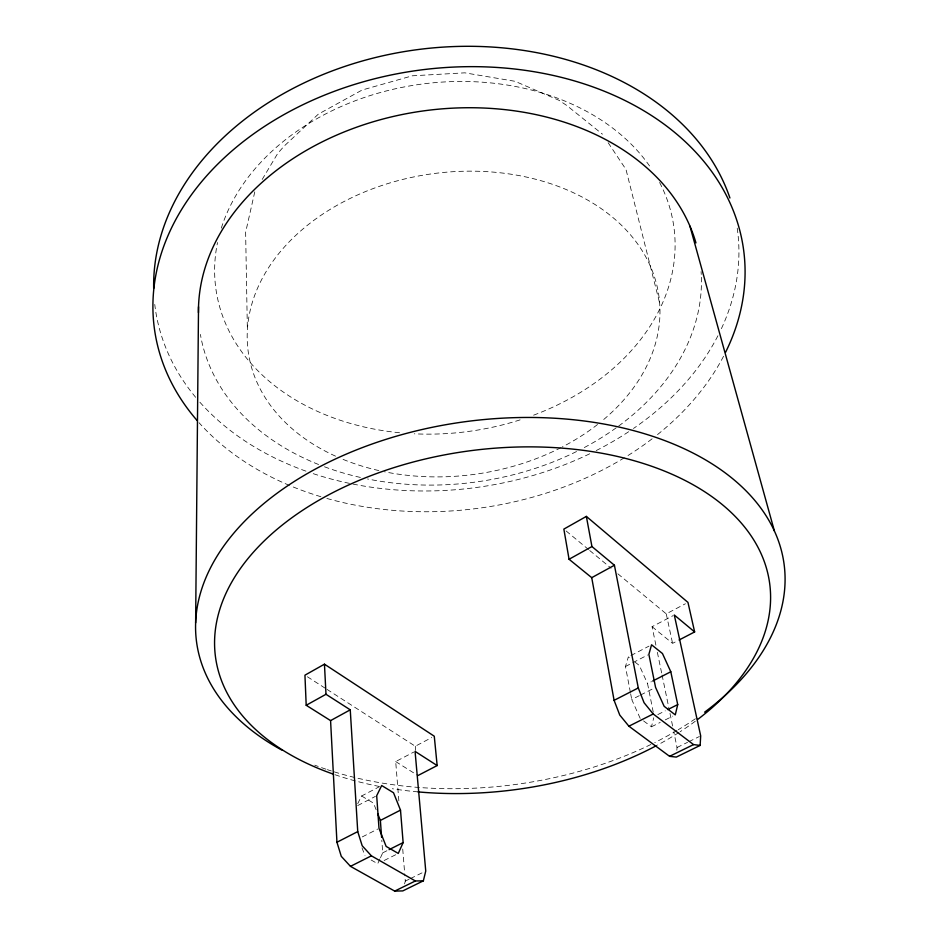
<?xml version="1.0" encoding="UTF-8"?>
<svg xmlns="http://www.w3.org/2000/svg" width="938" height="938" viewBox="0 0 938 938"><rect width="100%" height="100%" fill="white"/><g stroke="black" fill="none" stroke-linecap="round" stroke-linejoin="round"><path stroke-width="0.7" stroke-dasharray="4.69 3.52" d="M676.826 750.236L677.037 747.504L673.801 731.863M254.773 191.868L245.627 232.331L247.374 330.047M404.583 883.901L405.298 881.099L404.712 873.806M643.574 720.912L651.429 726.809L653.763 717.758M630.383 692.35L625.458 666.519L628.354 656.881L630.547 658.605M379.925 858.903L377.697 863.746L369.162 858.88M380.488 857.695L382.716 852.853L381.801 840.167M357.73 803.678L361.599 795.987L379.175 786.83M262.194 179.451L277.765 153.351L284.202 146.058L318.287 114.178L362.162 90.013L412.38 75.802L464.802 72.836L515.032 81.301L558.966 100.284L566.482 105.279L602.454 134.181M327.01 689.395L415.288 746.238L431.738 737.561M617.861 573.81L666.25 613.862L685.408 603.755M398.861 800.935L395.695 761.574L413.775 752.065M655.897 645.18L652.074 626.701L673.062 615.668M630.922 655.545L648.979 646.13M357.706 805.578L375.423 796.374M625.458 666.519L631.626 663.318M632.857 662.685L647.642 655.005M652.074 626.701L672.581 643.374L677.775 640.677M653.247 712.177L647.56 683.65L651.429 681.668M362.303 836.907L377.709 829.051M640.197 718.379L631.743 699.525L639.27 695.691M640.525 695.046L654.314 688.011M382.716 852.853L387.816 850.285M657.819 714.58L665.288 710.84M384.134 860.521L395.707 854.729M651.429 726.809L660.211 722.412M665.241 719.903L672.769 716.128M405.298 881.099L409.132 879.211M410.41 878.578L423.19 872.293M677.037 747.504L687.542 742.333M688.855 741.688L699.373 736.518M361.599 795.987L373.5 803.127L376.15 809.787M395.695 761.574L417.914 775.55M307.394 676.755L325.791 688.598M634.944 662.052L639.353 665.488L647.56 683.65M566.106 530.955L588.607 549.586M589.732 550.524L611.107 568.217M608.141 142.705L625.998 169.473L659.66 303.162M361.974 847.835L364.999 855.526M666.25 613.862L672.581 643.374M657.362 652.285L661.759 673.601M662.064 675.02L668.817 707.709M669.99 713.396L672.628 726.188M630.653 693.78L631.743 699.525M415.288 746.238L415.663 750.423M402.73 849.031L404.595 872.352M695.363 718.766A296.326 183.121 -7.5 0 1 678.209 729.741M676.943 730.491A296.326 183.121 -7.5 0 1 654.759 742.579M650.925 744.467A296.326 183.121 -7.5 0 1 332.697 771.388M331.36 770.966A296.326 183.121 -7.5 0 1 327.374 769.664M325.955 769.183A296.326 183.121 -7.5 0 1 314.734 765.15M695.269 721.263A279.512 170.939 -7.5 0 1 680.156 731.71M678.948 732.496A279.512 170.939 -7.5 0 1 657.491 745.077M417.949 791.883A279.512 170.939 -7.5 0 1 392.319 788.729M379.28 786.443A279.512 170.939 -7.5 0 1 356.616 781.26M355.232 780.897A279.512 170.939 -7.5 0 1 334.925 774.694M701.073 271.598A252.463 187.389 -7.5 0 1 701.249 274.447M701.366 277.308A252.463 187.389 -7.5 0 1 617.38 426.978M616.196 427.822A252.463 187.389 -7.5 0 1 584.268 447.578M576.53 451.541A252.463 187.389 -7.5 0 1 367.532 478.966M360.415 477.442A252.463 187.389 -7.5 0 1 323.95 466.585M318.592 464.521A252.463 187.389 -7.5 0 1 200.404 334.409M659.602 182.464A231.076 175.242 -7.5 0 1 530.943 416.155M520.109 419.861A231.076 175.242 -7.5 0 1 414.279 433.813M399.553 432.746A231.076 175.242 -7.5 0 1 217.534 242.508M221.298 228.145A231.076 175.242 -7.5 0 1 420.107 84.314A231.076 175.242 -7.5 0 1 651.488 168.781M723.561 356.241A297.217 221.04 -7.5 0 1 656.659 435.267M652.109 438.82A297.217 221.04 -7.5 0 1 625.634 456.994M624.38 457.756A297.217 221.04 -7.5 0 1 326.588 498.371M320.902 496.718A297.217 221.04 -7.5 0 1 290.757 485.966M289.443 485.415A297.217 221.04 -7.5 0 1 199.032 422.698M737.209 228.145A293.735 220.899 -7.5 0 1 721.123 329.238M717.922 335.757A293.735 220.899 -7.5 0 1 633.455 428.49M628.636 431.738A293.735 220.899 -7.5 0 1 596.216 450.568M589.709 453.793A293.735 220.899 -7.5 0 1 312.823 473.526M305.964 471.157A293.735 220.899 -7.5 0 1 199.407 401.675M195.655 397.302A293.735 220.899 -7.5 0 1 154.758 304.44M335.558 456.161A207.216 151.757 -7.5 0 1 290.768 240.234A207.216 151.757 -7.5 0 1 588.888 200.791A207.216 151.757 -7.5 0 1 602.044 420.892M597.541 424.504A207.216 151.757 -7.5 0 1 562.261 446.98M561.006 447.637A207.216 151.757 -7.5 0 1 384.451 471.767M378.846 470.571A207.216 151.757 -7.5 0 1 340.775 458.436"/><path stroke-width="1.41" d="M195.632 622.844L198.516 306.773M694.636 631.931L687.964 602.407L586.356 516.404L563.855 529.102L569.061 559.259L591.726 577.667L614.097 700.334L619.748 715.049L628.906 726.211L669.591 756.333L676.321 757.083L700.135 745.429L700.686 735.873L674.293 615.011L694.636 631.931L679.065 640.009M677.717 704.59L675.278 714.873L664.151 706.314L655.568 687.378L648.873 654.361L651.558 644.781L662.463 653.528L670.799 671.76L677.717 704.59L667.774 709.585M437.155 765.56L434.271 736.224L324.454 664.174L304.944 675.172L306.198 705.27L330.575 720.607L336.941 842.254L341.28 856.347L350.484 866.349L394.71 891.1L402.777 890.912L423.355 880.841L425.746 871.039L415.065 751.385L437.155 765.56L417.914 775.55M403.129 842.594L398.275 853.439L386.151 846.404L378.999 828.395L376.689 795.717L381.684 785.516L393.526 792.762L400.503 810.127L403.129 842.594L389.094 849.64M306.198 705.27L325.99 694.284L350.249 709.832L357.741 831.607L362.185 845.748L371.389 855.831L415.382 880.97L423.355 880.841M569.061 559.259L591.937 546.549L614.425 565.251L638.286 687.953L644.054 702.703L653.211 713.982L693.545 744.584L700.135 745.429M330.575 720.607L350.249 709.832M591.726 577.667L614.425 565.251M336.941 842.254L357.741 831.607M614.097 700.334L638.286 687.953M381.602 837.341L380.382 820.433L400.503 810.127M652.719 681.011L670.799 671.76M350.484 866.349L371.389 855.831M628.906 726.211L653.211 713.982M394.71 891.1L415.382 880.97M669.591 756.333L693.545 744.584M377.744 813.774L380.382 820.433M689.934 226.128L774.389 530.978M586.356 516.404L591.937 546.549M324.454 664.174L325.99 694.284M333.518 774.202A279.512 170.939 -7.5 0 1 271.832 533.828A279.512 170.939 -7.5 0 1 671.221 473.913A279.512 170.939 -7.5 0 1 697.473 719.61M656.19 745.769A279.512 170.939 -7.5 0 1 417.949 791.883M281.74 750.025A296.326 183.121 -7.5 0 1 280.028 491.09A296.326 183.121 -7.5 0 1 694.812 453.969A296.326 183.121 -7.5 0 1 704.59 712.188M198.457 312.624A252.463 187.389 -7.5 0 1 422.675 111.012A252.463 187.389 -7.5 0 1 695.949 242.895M197.156 420.576A297.217 221.04 -7.5 0 1 421.127 69.928A297.217 221.04 -7.5 0 1 725.555 352.336M153.68 288.365A293.735 220.899 -7.5 0 1 407.924 51.004A293.735 220.899 -7.5 0 1 729.928 198"/></g></svg>
